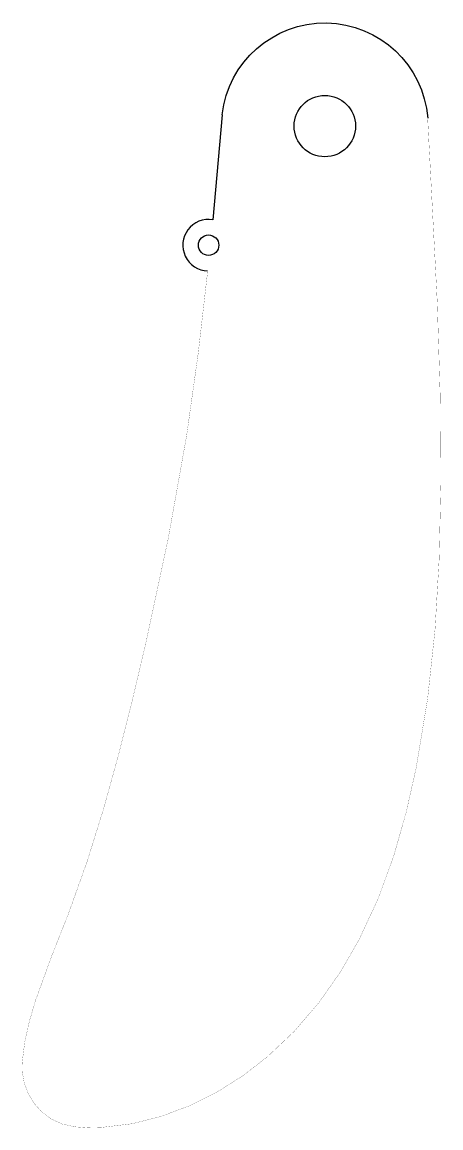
# Model space of a CAD drawing. Extents: x 212.9 to 218, y -15.3 to -1.7.
import ezdxf

# ---------------------------------------------------------------- set-up
doc = ezdxf.new("R2010")
doc.units = 0
doc.layers.add('RUDDER', color=7, linetype='CONTINUOUS')

msp = doc.modelspace()

# ---------------------------------------------------------------- linework, layer by layer
at = {"layer": 'RUDDER', "color": 0, "linetype": 'CONTINUOUS'}
msp.add_line((215.312, -2.88, 0), (215.196, -4.163, 0), dxfattribs=at)
at = {"layer": 'RUDDER', "color": 0, "linetype": 'CONTINUOUS', "const_width": 0.002}
msp.add_lwpolyline([(217.82, -2.921), (217.938, -5.188), (217.973, -6.322), (217.98, -7.458), (217.96, -8.313), (217.91, -9.167), (217.819, -10.017), (217.679, -10.862), (217.558, -11.4), (217.407, -11.93), (217.219, -12.447), (216.988, -12.947), (216.758, -13.347), (216.493, -13.725), (216.193, -14.076), (215.857, -14.393), (215.563, -14.62), (215.25, -14.818), (214.92, -14.983), (214.577, -15.113), (214.212, -15.206), (213.832, -15.252), (213.672, -15.256), (213.514, -15.244), (213.362, -15.211), (213.222, -15.148), (213.111, -15.065), (213.016, -14.959), (212.943, -14.837), (212.894, -14.706), (212.872, -14.582), (212.869, -14.457), (212.9, -14.207), (212.958, -13.95), (213.032, -13.7), (213.226, -13.165), (213.436, -12.634), (213.662, -12.002), (213.862, -11.361), (214.041, -10.715), (214.206, -10.064), (214.382, -9.32), (214.651, -8.063), (214.877, -6.799), (215.018, -5.796), (215.134, -4.789)], dxfattribs=at)
at = {"layer": 'RUDDER', "color": 0, "linetype": 'CONTINUOUS'}
for centre, radius in [((216.564, -3.019), 0.375), ((215.145, -4.474), 0.125)]:
    msp.add_circle(centre, radius, dxfattribs=at)
at = {"layer": 'RUDDER', "color": 0, "linetype": 'CONTINUOUS', "extrusion": (-5.52034e-08, -7.25544e-07, -1)}
msp.add_arc((-216.564, -3.019, 0), 1.26, 6.3446, 175.5326, dxfattribs=at)
at = {"layer": 'RUDDER', "color": 0, "linetype": 'CONTINUOUS'}
msp.add_arc((215.145, -4.474, 0), 0.315, 80.7609, 267.8463, dxfattribs=at)

doc.saveas('drawing.dxf')
